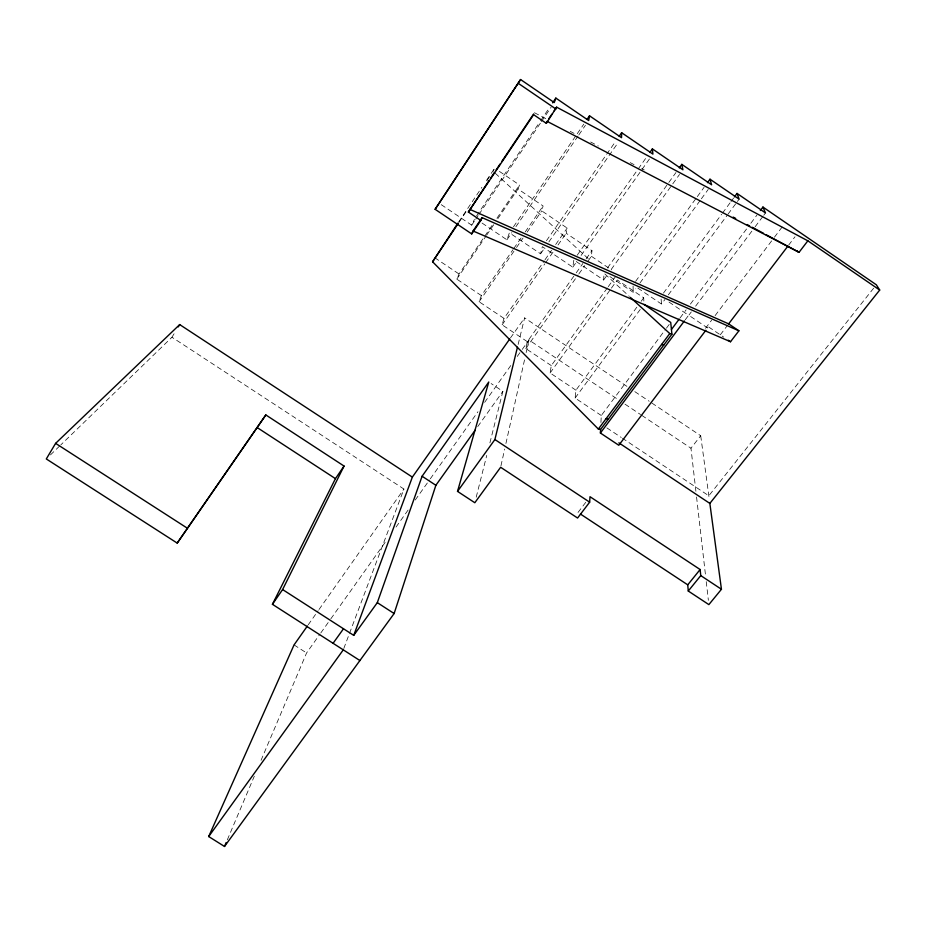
<?xml version="1.0" encoding="UTF-8"?>
<svg xmlns="http://www.w3.org/2000/svg" width="926" height="926" viewBox="0 0 926 926"><rect width="100%" height="100%" fill="white"/><g stroke="black" fill="none" stroke-linecap="round" stroke-linejoin="round"><path stroke-width="0.69" stroke-dasharray="4.63 3.47" d="M600.939 422.488L601.298 415.508L665.574 329.32M576.25 261.537L603.625 279.999L604.088 272.649M588.079 260.97L591.401 256.294L591.969 250.668L566.226 233.271L567.175 228.085L541.756 210.885L543.099 205.977L518.004 188.997L519.498 184.992L499.403 171.391M601.298 415.508L575.115 398.053L575.937 390.193L636.938 307.05M482.064 223.062L506.927 239.799L509.393 232.785L540.587 253.805L542.335 246.652L572.789 267.186L573.865 259.928M575.937 390.193L550.102 372.958L551.294 365.596L607.421 287.836M500.943 465.882L504.682 449.087M505.92 443.496L524.903 358.165M526.153 352.563L528.954 339.981L617.758 399.314M551.294 365.596L525.771 348.558L527.322 341.671L575.393 274.003M518.132 344.449L524.614 317.884L627.631 386.825M476.219 497.169L486.74 455.395M489.9 442.871L502.876 391.351L491.127 383.561M527.322 341.671L502.123 324.829L504.01 318.394L544.21 260.924M504.01 318.394L479.112 301.749L481.37 295.579L513.05 249.603M343.789 648.501L403.933 489.055L171.958 337.226L60.838 444.862M227.321 839.836L254.303 776.22M261.051 760.315L306.587 652.957L319.956 634.125M481.37 295.579L456.784 279.131L459.065 274.015L484.043 237.218M441.262 204.681L471.704 225.157L474.413 219.427M493.153 171.31L494.171 169.226M171.958 337.226L174.065 333.777M458.717 221.916L481.89 187.295M486.682 180.13L493.882 169.389M458.879 222.506L466.854 210.596M486.775 180.836L489.958 176.079M476.554 215.908L539.835 121.896M540.634 120.704L549.442 107.613M471.704 225.157L474.911 220.4M475.709 219.207L478.117 215.631M478.916 214.45L540.645 122.788M541.444 121.595L551.063 107.312M484.854 236.026L492.91 224.161M496.938 218.223L519.498 184.992M456.784 279.131L485.78 236.431M486.59 235.25L493.836 224.578M497.864 218.652L518.004 188.997M513.479 226.812L576.435 134.907M577.245 133.714L583.785 124.165M506.927 239.799L511.835 232.646M515.921 226.685L578.055 136.041M578.877 134.849L585.417 125.311M513.861 248.423L521.164 237.808M525.227 231.917L543.099 205.977M479.112 301.749L515.724 248.654M516.534 247.474L523.04 238.028M527.114 232.125L541.756 210.885M546.467 240.714L615.871 141.03M540.587 253.805L544.72 247.879M548.852 241.952L618.232 142.442M545.02 259.743L551.583 250.367M555.693 244.499L567.175 228.085M502.123 324.829L544.858 263.794M545.68 262.614L553.898 250.877M558.008 245.008L566.226 233.271M308.208 624.842L318.197 610.674M319.03 609.493L403.933 489.055M510.481 337.932L524.614 317.884M577.211 255.206L637.354 170.164M638.199 168.972L646.545 157.165M572.789 267.186L576.967 261.294M581.134 255.402L641.22 170.592M642.054 169.412L649.566 158.809M576.227 272.834L582.848 263.505M586.17 258.84L591.969 250.668M320.801 632.956L329.992 620.003M330.825 618.834L386.837 539.997M396.027 527.056L408.574 509.404M415.253 499.994L429.467 479.992M430.301 478.811L477.955 411.746M484.645 402.335L511.395 364.682M517.24 356.452L521.431 350.572M522.264 349.391L528.954 339.981M525.771 348.558L578.113 274.976M578.935 273.818L584.757 265.635M477.747 426.573L502.876 391.351M607.433 267.996L675.957 172.525M603.625 279.999L606.993 275.311M611.218 269.454L671.94 185.015M672.774 183.846L679.522 174.458M608.255 286.666L616.635 275.068M550.102 372.958L610.581 289.282M611.426 288.125L617.306 279.988L643.709 297.813L643.871 301.749M635.606 281.377L696.468 197.782M697.313 196.625L704.073 187.33M609.898 276.585L633.176 292.292L635.734 288.785M639.993 282.939L700.531 199.97M701.376 198.801L708.205 189.448M641.162 301.274L643.709 297.813M575.115 398.053L640.572 308.995M663.456 293.091L721.62 214.288M722.477 213.13L730.174 202.69M731.031 201.532L733.589 198.06M637.806 288.055L661.511 304.075L664.926 299.457M668.34 294.85L727.176 215.295M728.033 214.137L736.564 202.609M737.409 201.463L739.122 199.148M666.431 328.174L670.725 322.422M680.066 317.942L686.108 309.851M690.426 304.075L747.409 227.854M750.859 223.235L756.901 215.156M685.228 319.806L688.689 315.187L707.603 327.978L707.244 326.01L723.704 337.133M669.012 302.061L688.724 315.384L691.305 311.923M695.623 306.17L754.285 227.9M755.141 226.754L762.908 216.395M763.765 215.237L765.489 212.934M705.508 328.302L711.608 320.234M715.103 315.627L773.569 238.341M774.449 237.195L782.296 226.812M578.032 512.448L585.73 502.332M720.289 334.83L727.813 324.957M788.616 245.17L794.994 236.79M695.901 491.278L690.97 448.23L700.704 435.729L650.388 402.058M873.658 288.183L708.818 495.78L622.457 438.264M50.455 454.921L59.796 445.869M534.452 112.729L545.946 118.713M570.208 131.353L574.039 133.356M590.638 142.002L598.3 145.995M630.224 162.629L634.055 164.62M641.706 168.613L644.264 169.944M294.051 644.913L306.587 652.957M606.866 427.881L621.253 437.466M434.734 257.729L459.065 274.015M634.819 391.64L649.195 401.259M624.969 404.13L640.572 414.559M641.764 415.357L690.97 448.23M591.401 256.294L611.542 269.906M495.283 173.266L589.966 260.252M604.863 273.946L629.333 296.424M700.704 435.729L709.351 499.704M696.56 497.007L705.589 575.914M706.237 581.655L708.378 600.303M661.106 299.075L661.511 304.075M633.083 286.099L633.176 292.292"/><path stroke-width="1.39" d="M679.302 167.872L681.814 164.377L682.902 169.771L652.39 148.901L652.899 154.098L621.659 132.719L621.531 137.708L589.515 115.808L587.061 119.385M705.867 330.269L618.799 445.267L600.395 433.021L600.58 429.467L671.906 334.193L670.725 322.422L643.964 304.376M353.732 635.363L412.359 477.11L179.69 324.586L55.606 443.357L46.3 458.949L177.213 543.099L265.831 414.941L344.044 466.056L282.604 589.549L353.732 635.363L377.31 602.652L422.094 476.242L488.778 381.998L457.525 491.382L474.818 502.737L500.642 467.271L577.581 518.028L589.654 502.17L590.001 496.706L700.114 569.525L700.774 575.602L688.273 591.031L708.865 604.609L721.447 589.272L709.733 502.552M589.515 115.808L588.693 120.542L555.855 98.098L552.648 102.855M457.525 491.382L494.901 439.537L517.437 347.25M307.374 626.022L294.051 644.913L208.697 836.548L224.509 846.468L394.129 613.533L435.868 485.282L475.235 430.104M555.855 98.098L554.269 102.554L520.574 79.532L435.116 209.299L471.716 233.908L480.802 220.434L468.359 212.054L533.619 114.674L546.34 123.343L556.619 107.161L807.854 240.818L879.7 290.046L709.848 503.408L618.846 442.836M546.34 123.343L547.069 121.329L799.057 252.312L807.854 240.818M224.509 846.468L226.199 842.486M480.802 220.434L482.076 217.622L738.902 330.802L730.521 341.74L473.059 230.991L471.716 233.908M359.901 660.539L272.429 604.308L335.444 478.638L344.044 466.056M468.359 212.054L488.916 180.697M600.58 429.467L598.346 429.051L432.581 261.78L457.919 223.108M435.116 209.299L520.574 79.532M178.29 326.89L179.69 324.586M177.213 543.099L265.831 414.941M432.581 261.78L458.081 223.687M490.514 178.313L494.507 172.352M496.105 169.967L500.098 163.995M501.695 161.61L533.654 113.921M473.059 230.991L482.076 217.622M548.655 118.968L551.85 114.245M554.234 110.703L556.619 107.161M272.429 604.308L282.604 589.549M619.181 136.284L621.659 132.719M412.359 477.11L509.647 339.113M649.89 152.443L652.39 148.901M333.082 643.292L343.488 628.766M208.697 836.548L343.28 649.855M707.452 182.688L709.999 179.204L739.122 199.148L737.015 193.418L734.445 196.902M671.431 329.494L679.198 319.1M760.35 210.538L762.943 207.065L876.343 284.791L879.7 290.046M598.346 429.051L669.764 333.557L671.906 334.193M600.395 433.021L684.372 320.963M469.737 209.311L728.646 323.857L787.748 246.304M688.273 591.031L687.74 584.838L700.114 569.525M606.102 418.679L608.324 419.131M661.639 344.426L663.792 345.039M733.172 217.089L735.707 218.443M747.108 224.543L749.643 225.898M752.178 227.252L763.58 233.352M766.115 234.706L799.057 252.312L796.73 250.726M55.606 443.357L187.029 527.994M377.31 602.652L394.129 613.533M257.486 427.766L335.444 478.638M422.094 476.242L435.868 485.282M580.44 514.046L687.74 584.838M494.901 439.537L589.654 502.17M700.774 575.602L721.447 589.272M728.646 323.857L738.902 330.802M728.241 340.201L730.521 341.74M681.814 164.377L711.608 184.783L709.999 179.204M518.34 83.363L555.982 109.06M737.015 193.418L765.489 212.934L762.943 207.065M630.398 297.396L669.764 333.557"/></g></svg>
